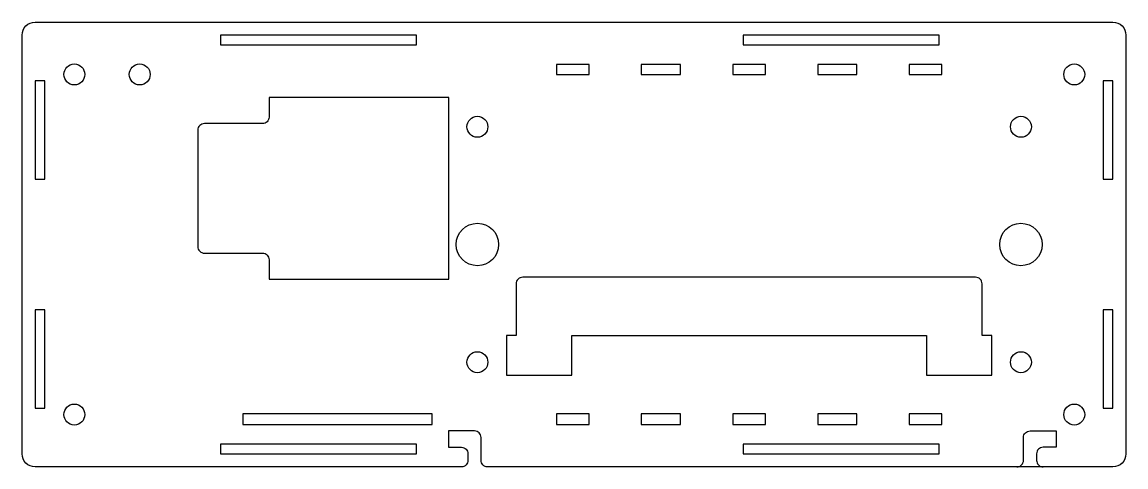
# Model space of a CAD drawing. Header units: millimetres. Extents: x -40 to 129, y 15 to 83.
import ezdxf

# ---------------------------------------------------------------- set-up
doc = ezdxf.new("R2010")
doc.units = ezdxf.units.MM
doc.layers.get('0').update_dxf_attribs({"linetype": 'CONTINUOUS'})

msp = doc.modelspace()

# ---------------------------------------------------------------- linework, layer by layer
for points in [[(116.37, 14.72), (31.37, 14.72, -0.414214), (30.37, 15.72), (30.37, 19.22, 0.414214), (29.37, 20.22), (25.37, 20.22), (25.37, 17.72), (27.37, 17.72, -0.414214), (28.37, 16.72), (28.37, 15.72, -0.414214), (27.37, 14.72), (-37.86, 14.72, -0.414214), (-39.86, 16.72), (-39.86, 80.72, -0.414214), (-37.86, 82.72), (127.04, 82.72, -0.414214), (129.04, 80.72), (129.04, 16.72, -0.414214), (127.04, 14.72), (116.37, 14.72), (112.37, 14.72, 0.414214), (113.37, 15.72), (113.37, 19.22, -0.414214), (114.37, 20.22), (118.37, 20.22), (118.37, 17.72), (116.37, 17.72, 0.414214), (115.37, 16.72), (115.37, 15.72, 0.414214), (116.37, 14.72)], [(-3.07, 47.4, -0.414214), (-2.07, 46.4), (-2.07, 43.4), (25.43, 43.4), (25.43, 71.2), (-2.07, 71.2), (-2.07, 68.2, -0.414214), (-3.07, 67.2), (-11.97, 67.2, 0.414214), (-12.97, 66.2), (-12.97, 48.4, 0.414214), (-11.97, 47.4)], [(98.54, 28.72), (108.54, 28.72), (108.54, 34.82), (107.04, 34.82), (107.04, 42.72, 0.414214), (106.04, 43.72), (36.74, 43.72, 0.414214), (35.74, 42.72), (35.74, 34.82), (34.24, 34.82), (34.24, 28.72), (44.24, 28.72), (44.24, 34.82), (98.54, 34.82)]]:
    msp.add_lwpolyline(points, format="xyb", close=True)
for points in [[(-9.52, 79.22), (20.48, 79.22), (20.48, 80.72), (-9.52, 80.72)], [(70.48, 79.22), (100.48, 79.22), (100.48, 80.72), (70.48, 80.72)], [(46.89, 76.22), (41.89, 76.22), (41.89, 74.72), (46.89, 74.72)], [(60.89, 76.22), (54.89, 76.22), (54.89, 74.72), (60.89, 74.72)], [(73.89, 74.72), (73.89, 76.22), (68.89, 76.22), (68.89, 74.72)], [(87.89, 74.72), (87.89, 76.22), (81.89, 76.22), (81.89, 74.72)], [(100.89, 76.22), (95.89, 76.22), (95.89, 74.72), (100.89, 74.72)], [(-36.36, 58.72), (-36.36, 73.72), (-37.86, 73.72), (-37.86, 58.72)], [(127.04, 58.72), (127.04, 73.72), (125.54, 73.72), (125.54, 58.72)], [(-36.36, 23.72), (-36.36, 38.72), (-37.86, 38.72), (-37.86, 23.72)], [(127.04, 23.72), (127.04, 38.72), (125.54, 38.72), (125.54, 23.72)], [(22.91, 22.82), (-6.09, 22.82), (-6.09, 21.22), (22.91, 21.22)], [(41.89, 21.22), (46.89, 21.22), (46.89, 22.82), (41.89, 22.82)], [(54.89, 21.22), (60.89, 21.22), (60.89, 22.82), (54.89, 22.82)], [(68.89, 21.22), (73.89, 21.22), (73.89, 22.82), (68.89, 22.82)], [(81.89, 21.22), (87.89, 21.22), (87.89, 22.82), (81.89, 22.82)], [(95.89, 22.82), (95.89, 21.22), (100.89, 21.22), (100.89, 22.82)], [(-9.52, 16.72), (20.48, 16.72), (20.48, 18.22), (-9.52, 18.22)], [(100.48, 18.22), (70.48, 18.22), (70.48, 16.72), (100.48, 16.72)]]:
    msp.add_lwpolyline(points, close=True)
for centre, radius in [((-31.86, 74.72), 1.6), ((-21.86, 74.72), 1.6), ((121.14, 74.72), 1.6), ((29.81, 66.72), 1.6), ((112.98, 66.72), 1.6), ((29.81, 48.72), 3.25), ((112.98, 48.72), 3.25), ((29.81, 30.72), 1.6), ((112.98, 30.72), 1.6), ((-31.86, 22.72), 1.6), ((121.14, 22.72), 1.6)]:
    msp.add_circle(centre, radius)

doc.saveas('drawing.dxf')
